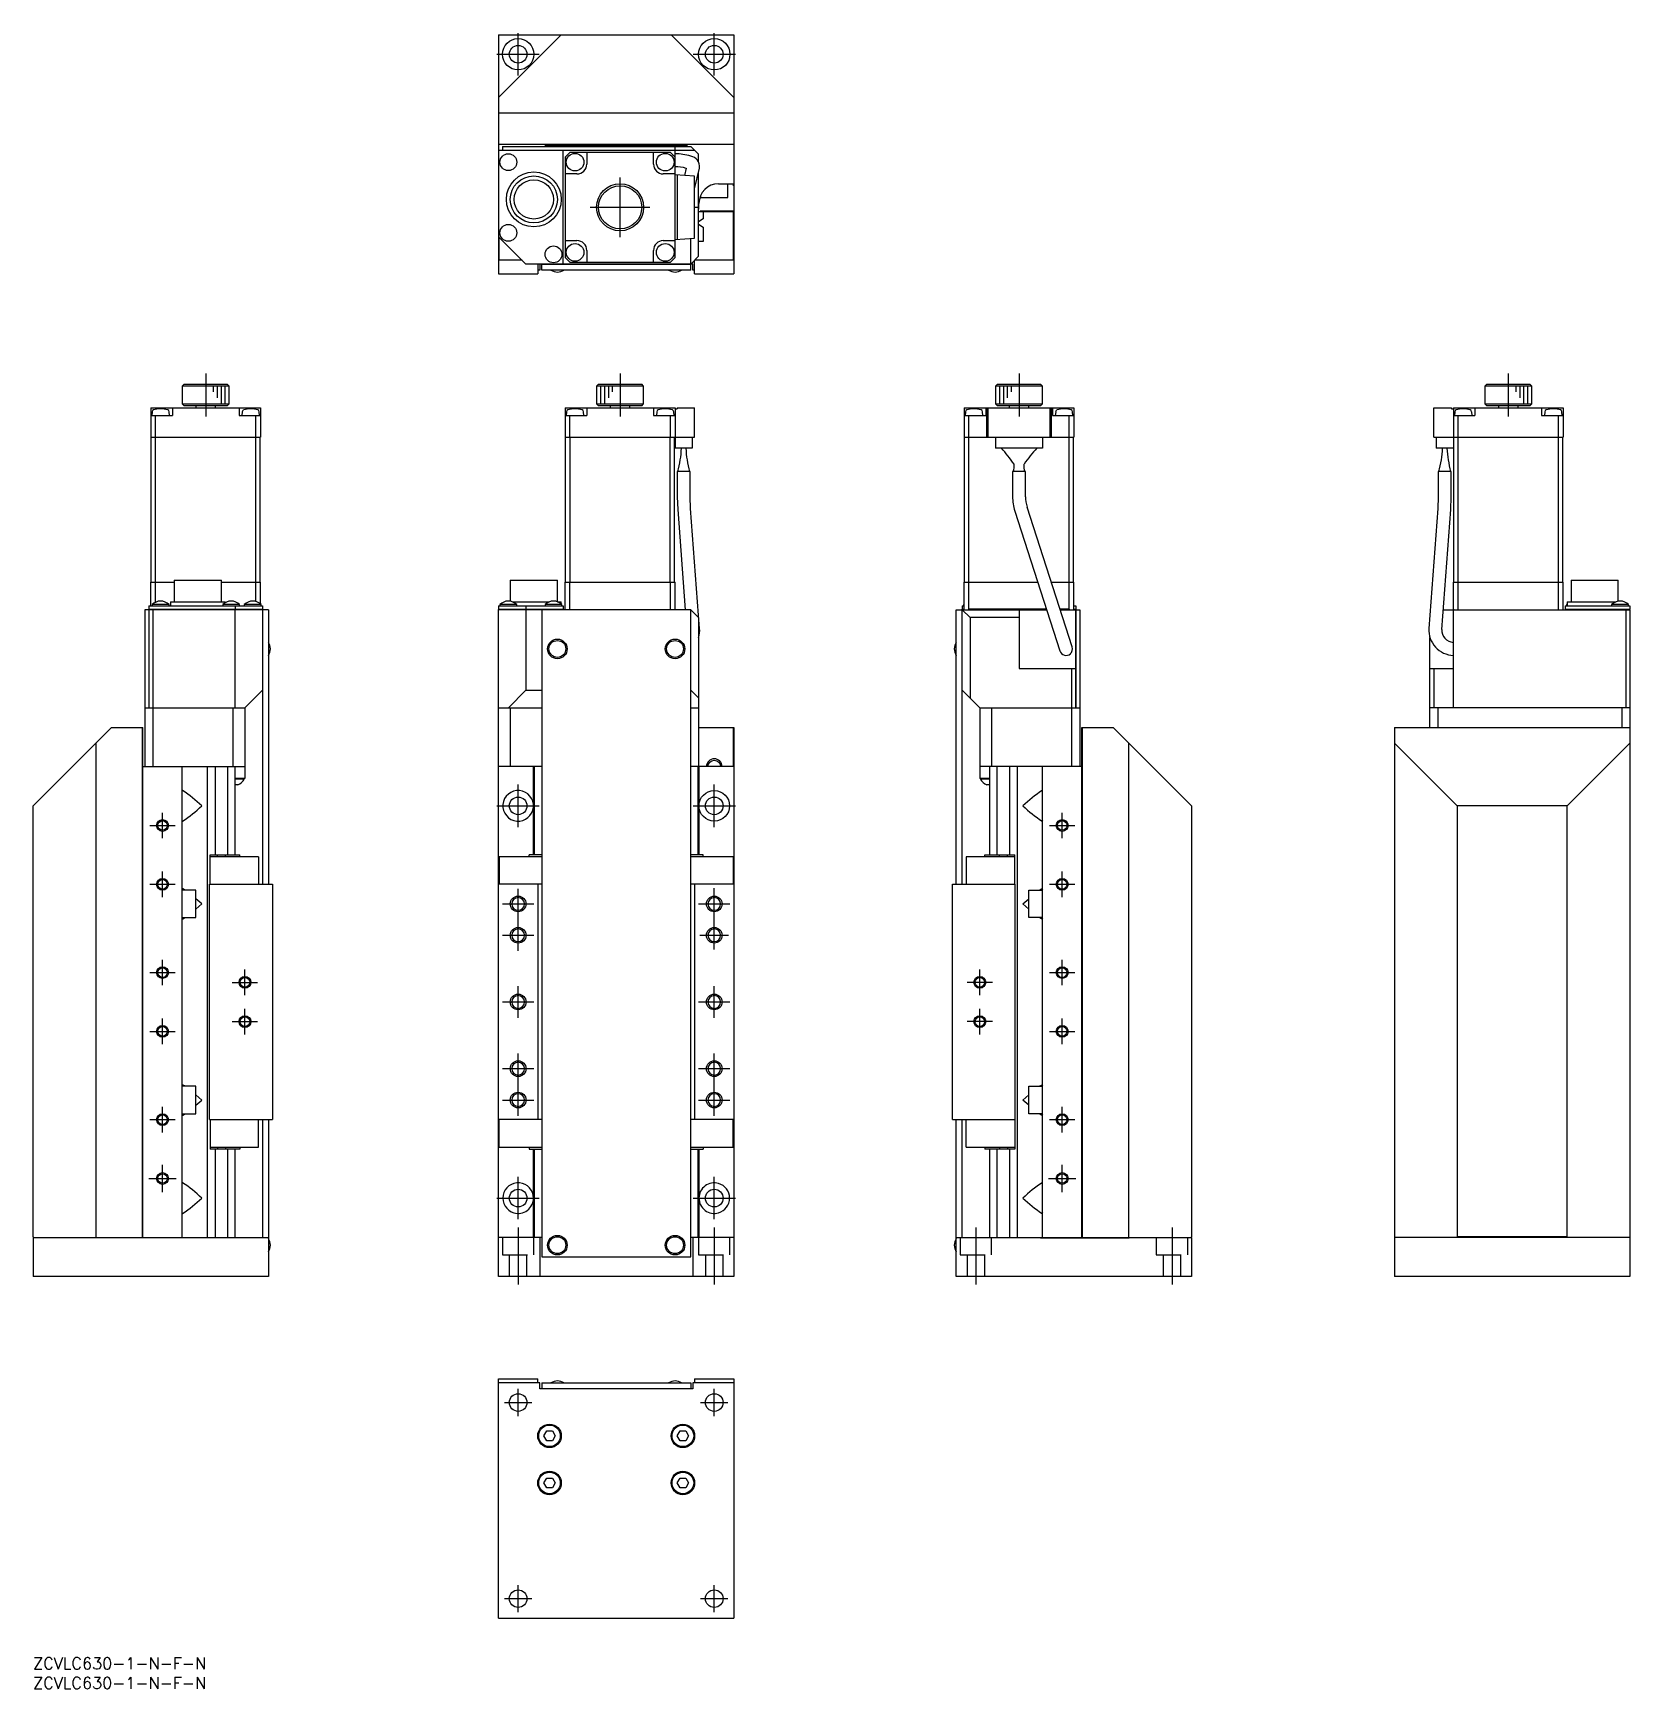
# Model space of a CAD drawing. Extents: x 0 to 407, y -8 to 414.
import ezdxf

# ---------------------------------------------------------------- set-up
doc = ezdxf.new("R2010")
doc.units = 0
doc.header["$LTSCALE"] = 0.5
doc.linetypes.add('CENTER', pattern=[50.8, 31.75, -6.35, 6.35, -6.35])
doc.linetypes.add('DASHED', pattern=[19.05, 12.7, -6.35])
for name, color, linetype in [('MSM_CENTER', 1, 'CENTER'), ('MSM_CONTINUOUS', 7, 'CONTINUOUS'), ('MSM_DASHED', 4, 'DASHED'), ('MSM_NARROW', 5, 'CONTINUOUS'), ('MSM_PART_NUMBER', 7, 'CONTINUOUS')]:
    doc.layers.add(name, color=color, linetype=linetype)
doc.styles.get("Standard").update_dxf_attribs({"font": 'txt.shx', "height": 3, "bigfont": 'bigfont.shx'})

# ---------------------------------------------------------------- blocks, each defined once
blk = doc.blocks.new('*U2')
at = {"layer": 'MSM_PART_NUMBER'}
blk.add_text('ZCVLC630-1-N-F-N', height=3, dxfattribs=at).set_placement((0, -3))
blk = doc.blocks.new('*U3')
at = {"layer": 'MSM_PART_NUMBER'}
blk.add_text('ZCVLC630-1-N-F-N', height=3, dxfattribs=at).set_placement((0, -8))

msp = doc.modelspace()

# ---------------------------------------------------------------- linework, layer by layer
at = {"layer": 'MSM_CENTER'}
for p, q in [((123.66, 403.3), (123.66, 414.1)), ((173.66, 403.3), (173.66, 414.1)), ((118.26, 408.7), (129.06, 408.7)), ((168.26, 408.7), (179.06, 408.7)), ((149.66, 362.1), (149.66, 377.3)), ((142.06, 369.7), (157.26, 369.7)), ((44, 327.33), (44, 316.38)), ((149.66, 327.33), (149.66, 316.38)), ((251.36, 327.33), (251.36, 316.38)), ((376.1, 327.33), (376.1, 316.38)), ((123.66, 211.71), (123.66, 222.51)), ((173.66, 211.71), (173.66, 222.51)), ((33, 208.86), (33, 215.36)), ((118.26, 217.11), (129.06, 217.11)), ((168.26, 217.11), (179.06, 217.11)), ((262.36, 208.86), (262.36, 215.36)), ((29.75, 212.11), (36.25, 212.11)), ((259.11, 212.11), (265.61, 212.11)), ((33, 193.86), (33, 200.36)), ((262.36, 193.86), (262.36, 200.36)), ((29.75, 197.11), (36.25, 197.11)), ((123.66, 180.11), (123.66, 196.11)), ((173.66, 180.46), (173.66, 196.11)), ((259.11, 197.11), (265.61, 197.11)), ((119.66, 192.11), (127.66, 192.11)), ((169.66, 192.11), (177.66, 192.11)), ((119.66, 184.11), (127.66, 184.11)), ((170.01, 184.11), (177.31, 184.11)), ((33, 171.36), (33, 177.86)), ((262.36, 171.36), (262.36, 177.86)), ((29.75, 174.61), (36.25, 174.61)), ((54, 168.86), (54, 175.36)), ((241.36, 168.86), (241.36, 175.36)), ((259.11, 174.61), (265.61, 174.61)), ((50.75, 172.11), (57.25, 172.11)), ((123.66, 163.11), (123.66, 171.11)), ((173.66, 163.11), (173.66, 171.11)), ((244.61, 172.11), (238.11, 172.11)), ((54, 158.86), (54, 165.36)), ((119.66, 167.11), (127.66, 167.11)), ((169.66, 167.11), (177.66, 167.11)), ((241.36, 158.86), (241.36, 165.36)), ((33, 156.36), (33, 162.86)), ((50.75, 162.11), (57.25, 162.11)), ((244.61, 162.11), (238.11, 162.11)), ((262.36, 156.36), (262.36, 162.86)), ((29.75, 159.61), (36.25, 159.61)), ((259.11, 159.61), (265.61, 159.61)), ((123.66, 138.11), (123.66, 154.11)), ((173.66, 138.11), (173.66, 154.11)), ((119.66, 150.11), (127.66, 150.11)), ((169.66, 150.11), (177.66, 150.11)), ((33, 133.86), (33, 140.36)), ((119.66, 142.11), (127.66, 142.11)), ((169.66, 142.11), (177.66, 142.11)), ((262.36, 133.86), (262.36, 140.36)), ((29.75, 137.11), (36.25, 137.11)), ((259.11, 137.11), (265.61, 137.11)), ((33, 118.61), (33, 125.61)), ((123.66, 111.71), (123.66, 122.51)), ((173.66, 111.71), (173.66, 122.51)), ((262.36, 118.61), (262.36, 125.61)), ((29.5, 122.11), (36.5, 122.11)), ((258.86, 122.11), (265.86, 122.11)), ((118.26, 117.11), (129.06, 117.11)), ((168.26, 117.11), (179.06, 117.11)), ((123.66, 109.61), (123.66, 95.11)), ((173.66, 109.61), (173.66, 95.11)), ((240.36, 109.61), (240.36, 95.11)), ((290.36, 109.61), (290.36, 95.11)), ((123.66, 61.53), (123.66, 68.47)), ((173.66, 61.53), (173.66, 68.47)), ((120.18, 65), (127.13, 65)), ((170.18, 65), (177.13, 65)), ((123.66, 11.53), (123.66, 18.47)), ((173.66, 11.53), (173.66, 18.47)), ((120.18, 15), (127.13, 15)), ((170.18, 15), (177.13, 15))]:
    msp.add_line(p, q, dxfattribs=at)
at = {"layer": 'MSM_CONTINUOUS'}
for p, q in [((118.66, 397.7), (134.66, 413.7)), ((118.66, 413.7), (118.66, 352.7)), ((118.66, 413.7), (178.66, 413.7)), ((162.66, 413.7), (178.66, 397.7)), ((178.66, 413.7), (178.66, 352.7)), ((118.66, 397.9), (118.76, 397.9)), ((118.76, 397.9), (118.76, 397.8)), ((178.66, 397.8), (178.56, 397.8)), ((178.66, 393.7), (118.66, 393.7)), ((118.66, 385.8), (118.76, 385.7)), ((178.66, 385.7), (118.66, 385.7)), ((168.66, 384.2), (118.66, 384.2)), ((119.66, 385.2), (167.66, 385.2)), ((119.66, 385.2), (119.66, 384.2)), ((119.66, 384.3), (163.66, 384.3)), ((130.66, 385.4), (130.66, 385.7)), ((166.66, 385.4), (130.66, 385.4)), ((135.16, 355.2), (135.16, 384.2)), ((163.66, 384.3), (163.56, 384.2)), ((163.66, 384.3), (163.66, 385.2)), ((163.66, 356.9), (163.66, 384.2)), ((166.66, 385.7), (166.66, 385.4)), ((169.66, 383.2), (167.66, 385.2)), ((178.56, 385.7), (178.66, 385.8)), ((136.86, 383.7), (135.66, 382.5)), ((135.66, 382.5), (135.66, 356.9)), ((162.46, 383.7), (136.86, 383.7)), ((141.16, 383.7), (141.16, 380.7)), ((158.16, 380.7), (158.16, 383.7)), ((163.66, 382.5), (162.46, 383.7)), ((169.66, 381.22), (169.66, 383.2)), ((138.66, 378.2), (135.66, 378.2)), ((163.66, 378.2), (160.66, 378.2)), ((168.66, 377.6), (163.66, 377.95)), ((164.16, 377.91), (164.16, 361.48)), ((166.48, 379.63), (166.05, 377.78)), ((168.66, 374.44), (169.88, 379.68)), ((168.66, 361.8), (168.66, 377.6)), ((169.66, 357.2), (169.66, 378.72)), ((174.76, 375.7), (178.66, 375.7)), ((177.16, 372.2), (177.16, 375.7)), ((178.56, 375.2), (178.56, 375.7)), ((170.16, 372.66), (170.16, 372.2)), ((170.16, 372.2), (177.16, 372.2)), ((178.66, 375.2), (178.56, 375.2)), ((168.66, 369.7), (169.66, 369.7)), ((169.76, 369.2), (169.66, 369.2)), ((169.66, 368.6), (178.46, 368.6)), ((169.76, 369.2), (169.76, 370.7)), ((178.66, 368.7), (170.06, 368.7)), ((170.06, 368.7), (170.06, 368.6)), ((170.86, 368.6), (170.86, 366.72)), ((178.46, 368.6), (178.46, 356.2)), ((170.86, 366.72), (169.66, 366.03)), ((169.66, 365.36), (170.86, 364.67)), ((170.86, 364.67), (170.86, 361)), ((118.66, 362.2), (125.66, 355.2)), ((118.86, 356.2), (118.86, 362)), ((135.66, 361.2), (138.66, 361.2)), ((160.66, 361.2), (163.66, 361.2)), ((163.66, 361.45), (168.66, 361.8)), ((167.66, 353.7), (167.66, 361.73)), ((170.86, 361), (169.66, 361)), ((124.66, 356.2), (118.86, 356.2)), ((168.16, 355.2), (125.66, 355.2)), ((128.66, 355.2), (128.66, 352.7)), ((129.16, 355.2), (129.16, 353.7)), ((129.66, 353.7), (129.66, 355.2)), ((167.66, 355.1), (129.66, 355.1)), ((135.66, 356.9), (136.86, 355.7)), ((136.86, 355.7), (162.46, 355.7)), ((141.16, 358.7), (141.16, 355.7)), ((158.16, 355.7), (158.16, 358.7)), ((162.46, 355.7), (163.66, 356.9)), ((169.66, 357.2), (167.66, 355.2)), ((168.16, 353.7), (168.16, 355.2)), ((168.66, 356), (168.46, 356)), ((178.46, 356.2), (168.66, 356.2)), ((168.66, 352.7), (168.66, 356)), ((118.66, 352.7), (128.66, 352.7)), ((129.16, 353.7), (128.66, 353.7)), ((167.66, 353.7), (129.66, 353.7)), ((168.66, 353.7), (168.16, 353.7)), ((168.66, 352.7), (178.66, 352.7)), ((38.5, 324.61), (38, 324.11)), ((38, 324.11), (38, 319.61)), ((50, 324.11), (38, 324.11)), ((38.5, 324.61), (49.5, 324.61)), ((50, 324.11), (49.5, 324.61)), ((50, 319.61), (50, 324.11)), ((144.16, 324.61), (143.66, 324.11)), ((155.66, 324.11), (143.66, 324.11)), ((143.66, 324.11), (143.66, 319.61)), ((144.16, 324.61), (155.16, 324.61)), ((155.66, 324.11), (155.16, 324.61)), ((155.66, 319.61), (155.66, 324.11)), ((245.86, 324.61), (245.36, 324.11)), ((257.36, 324.11), (245.36, 324.11)), ((245.36, 324.11), (245.36, 319.61)), ((245.86, 324.61), (256.86, 324.61)), ((257.36, 324.11), (256.86, 324.61)), ((257.36, 319.61), (257.36, 324.11)), ((370.6, 324.61), (370.1, 324.11)), ((382.1, 324.11), (370.1, 324.11)), ((370.1, 324.11), (370.1, 319.61)), ((370.6, 324.61), (381.6, 324.61)), ((382.1, 324.11), (381.6, 324.61)), ((382.1, 319.61), (382.1, 324.11)), ((30, 318.61), (58, 318.61)), ((30, 318.61), (30, 311.11)), ((30, 316.61), (35.5, 316.61)), ((30.34, 317.59), (30.25, 316.61)), ((31.2, 311.11), (31.2, 316.61)), ((34.75, 316.61), (34.66, 317.59)), ((35.5, 318.61), (35.5, 316.61)), ((38, 319.61), (38.5, 319.11)), ((38, 319.61), (50, 319.61)), ((49.5, 319.11), (38.5, 319.11)), ((41.5, 319.11), (41.5, 318.61)), ((46.5, 318.61), (46.5, 319.11)), ((49.5, 319.11), (50, 319.61)), ((52.5, 318.61), (52.5, 316.61)), ((52.5, 316.61), (58, 316.61)), ((53.34, 317.59), (53.25, 316.61)), ((56.8, 311.11), (56.8, 316.61)), ((57.75, 316.61), (57.66, 317.59)), ((58, 318.61), (58, 311.11)), ((135.66, 318.61), (135.66, 311.11)), ((135.66, 318.61), (163.66, 318.61)), ((135.66, 316.61), (141.16, 316.61)), ((135.99, 317.59), (135.91, 316.61)), ((136.86, 311.11), (136.86, 316.61)), ((140.41, 316.61), (140.32, 317.59)), ((141.16, 318.61), (141.16, 316.61)), ((143.66, 319.61), (155.66, 319.61)), ((143.66, 319.61), (144.16, 319.11)), ((155.16, 319.11), (144.16, 319.11)), ((147.16, 319.11), (147.16, 318.61)), ((152.16, 318.61), (152.16, 319.11)), ((155.16, 319.11), (155.66, 319.61)), ((158.16, 318.61), (158.16, 316.61)), ((158.16, 316.61), (163.66, 316.61)), ((158.99, 317.59), (158.91, 316.61)), ((162.46, 311.11), (162.46, 316.61)), ((163.41, 316.61), (163.32, 317.59)), ((163.66, 318.61), (163.66, 308.31)), ((163.66, 318.31), (164.16, 318.31)), ((164.16, 318.61), (168.66, 318.61)), ((164.16, 318.61), (164.16, 318.31)), ((168.66, 311.11), (168.66, 318.61)), ((237.36, 318.61), (265.36, 318.61)), ((237.36, 318.61), (237.36, 311.11)), ((237.36, 316.61), (242.86, 316.61)), ((237.7, 317.59), (237.61, 316.61)), ((238.56, 311.11), (238.56, 316.61)), ((242.11, 316.61), (242.02, 317.59)), ((242.86, 318.61), (242.86, 316.61)), ((243.11, 311.11), (243.11, 318.31)), ((243.11, 318.31), (243.15, 318.31)), ((243.15, 318.61), (243.15, 318.31)), ((243.46, 311.11), (243.46, 318.61)), ((245.36, 319.61), (245.86, 319.11)), ((245.36, 319.61), (257.36, 319.61)), ((256.86, 319.11), (245.86, 319.11)), ((248.86, 319.11), (248.86, 318.61)), ((253.86, 318.61), (253.86, 319.11)), ((256.86, 319.11), (257.36, 319.61)), ((259.26, 311.11), (259.26, 318.61)), ((259.58, 318.61), (259.58, 318.31)), ((259.58, 318.31), (259.61, 318.31)), ((259.61, 311.11), (259.61, 318.31)), ((259.86, 318.61), (259.86, 316.61)), ((259.86, 316.61), (265.36, 316.61)), ((260.7, 317.59), (260.61, 316.61)), ((264.16, 311.11), (264.16, 316.61)), ((265.11, 316.61), (265.02, 317.59)), ((265.36, 318.61), (265.36, 311.11)), ((357.1, 311.11), (357.1, 318.61)), ((357.1, 318.61), (361.6, 318.61)), ((361.6, 318.61), (361.6, 318.31)), ((361.6, 318.31), (362.1, 318.31)), ((362.1, 318.61), (362.1, 308.31)), ((362.1, 318.61), (390.1, 318.61)), ((362.1, 316.61), (367.6, 316.61)), ((362.43, 317.59), (362.35, 316.61)), ((363.3, 311.11), (363.3, 316.61)), ((366.85, 316.61), (366.76, 317.59)), ((367.6, 318.61), (367.6, 316.61)), ((370.1, 319.61), (382.1, 319.61)), ((370.1, 319.61), (370.6, 319.11)), ((381.6, 319.11), (370.6, 319.11)), ((373.6, 319.11), (373.6, 318.61)), ((378.6, 318.61), (378.6, 319.11)), ((381.6, 319.11), (382.1, 319.61)), ((384.6, 318.61), (384.6, 316.61)), ((384.6, 316.61), (390.1, 316.61)), ((385.43, 317.59), (385.35, 316.61)), ((388.9, 311.11), (388.9, 316.61)), ((389.85, 316.61), (389.76, 317.59)), ((390.1, 318.61), (390.1, 311.11)), ((30, 311.11), (58, 311.11)), ((30.1, 274.11), (30.1, 311.11)), ((31.24, 274.11), (31.24, 311.11)), ((56.76, 274.11), (56.76, 311.11)), ((57.9, 274.11), (57.9, 311.11)), ((135.66, 311.11), (168.66, 311.11)), ((135.76, 274.11), (135.76, 311.11)), ((136.9, 274.11), (136.9, 311.11)), ((162.42, 274.11), (162.42, 311.11)), ((163.56, 274.11), (163.56, 311.11)), ((168.06, 308.31), (163.66, 308.31)), ((168.06, 311.11), (168.06, 308.31)), ((237.36, 311.11), (265.36, 311.11)), ((237.46, 274.11), (237.46, 311.11)), ((238.6, 274.11), (238.6, 311.11)), ((245.36, 311.11), (245.36, 308.31)), ((257.36, 308.31), (245.36, 308.31)), ((257.36, 311.11), (257.36, 308.31)), ((264.12, 274.11), (264.12, 311.11)), ((265.26, 274.11), (265.26, 311.11)), ((357.1, 311.11), (390.1, 311.11)), ((357.7, 311.11), (357.7, 308.31)), ((362.1, 308.31), (357.7, 308.31)), ((362.2, 274.11), (362.2, 311.11)), ((363.34, 274.11), (363.34, 311.11)), ((388.86, 274.11), (388.86, 311.11)), ((390, 274.11), (390, 311.11)), ((252.62, 304.16), (252.66, 304.25)), ((167.51, 302.31), (164.21, 302.31)), ((164.21, 302.31), (164.21, 295.92)), ((167.51, 295.92), (167.51, 302.31)), ((249.71, 302.31), (249.71, 295.92)), ((253.01, 302.31), (249.71, 302.31)), ((253.01, 295.92), (253.01, 302.31)), ((361.55, 302.31), (358.25, 302.31)), ((358.25, 302.31), (358.25, 295.92)), ((361.55, 295.92), (361.55, 302.31)), ((164.21, 295.92), (164.33, 292.65)), ((167.62, 292.9), (167.51, 295.92)), ((358.25, 295.92), (358.14, 292.9)), ((361.43, 292.65), (361.55, 295.92)), ((164.33, 292.65), (166.25, 267.11)), ((169.92, 262.33), (167.62, 292.9)), ((250.28, 292.27), (261.79, 256.61)), ((264.93, 257.63), (253.42, 293.28)), ((358.14, 292.9), (355.84, 262.33)), ((359.13, 262.08), (361.43, 292.65)), ((36, 274.61), (36, 269.11)), ((36, 274.61), (48, 274.61)), ((48, 269.11), (48, 274.61)), ((121.66, 274.61), (133.66, 274.61)), ((121.66, 274.61), (121.66, 269.27)), ((133.66, 269.14), (133.66, 274.61)), ((392.1, 274.61), (404.1, 274.61)), ((392.1, 274.61), (392.1, 269.11)), ((404.1, 269.27), (404.1, 274.61)), ((30, 268.11), (30, 274.11)), ((30, 274.11), (36, 274.11)), ((31.2, 269.01), (31.2, 274.11)), ((48, 274.11), (58, 274.11)), ((56.8, 269.2), (56.8, 274.11)), ((58, 268.54), (58, 274.11)), ((135.66, 267.11), (135.66, 274.11)), ((135.66, 274.11), (163.66, 274.11)), ((136.86, 267.11), (136.86, 274.11)), ((162.46, 267.11), (162.46, 274.11)), ((163.66, 267.21), (163.66, 274.11)), ((237.36, 267.11), (237.36, 274.11)), ((237.36, 274.11), (256.14, 274.11)), ((238.56, 267.21), (238.56, 274.11)), ((259.61, 274.11), (265.36, 274.11)), ((264.16, 267.21), (264.16, 274.11)), ((265.36, 267.11), (265.36, 274.11)), ((362.1, 267.21), (362.1, 274.11)), ((362.1, 274.11), (390.1, 274.11)), ((363.3, 267.11), (363.3, 274.11)), ((388.9, 267.11), (388.9, 274.11)), ((390.1, 267.11), (390.1, 274.11)), ((29.4, 267.11), (28.5, 267.11)), ((28.5, 267.11), (28.5, 227.11)), ((29.4, 267.11), (29.5, 267.01)), ((29.5, 268.11), (29.5, 267.21)), ((29.5, 268.11), (58.5, 268.11)), ((29.5, 267.21), (29.6, 267.11)), ((29.5, 267.21), (58.5, 267.21)), ((58.5, 267.11), (29.5, 267.11)), ((29.5, 267.11), (29.5, 242.11)), ((34.65, 268.4), (30.35, 268.4)), ((30.35, 268.4), (30.35, 268.11)), ((30.5, 267.11), (30.5, 227.11)), ((34.65, 268.11), (34.65, 268.4)), ((35, 269.11), (35, 268.11)), ((35, 269.11), (49, 269.11)), ((52.65, 268.4), (48.35, 268.4)), ((48.35, 268.4), (48.35, 268.11)), ((49, 268.91), (49, 269.11)), ((51.46, 267.11), (51.5, 267.21)), ((51.5, 268.11), (51.5, 267.21)), ((51.5, 242.11), (51.5, 267.11)), ((52.65, 268.11), (52.65, 268.4)), ((58.15, 268.4), (53.85, 268.4)), ((53.85, 268.4), (53.85, 268.11)), ((58.15, 268.11), (58.15, 268.4)), ((58.4, 267.11), (58.5, 267.21)), ((58.5, 268.11), (58.5, 267.21)), ((58.6, 267.11), (58.5, 267.01)), ((58.5, 267.11), (58.5, 197.11)), ((60, 267.11), (58.6, 267.11)), ((60, 267.11), (60, 197.11)), ((118.66, 268.11), (118.66, 267.21)), ((118.66, 268.11), (135.16, 268.11)), ((118.76, 267.11), (118.66, 267.21)), ((118.66, 267.21), (135.16, 267.21)), ((118.66, 97.11), (118.66, 267.11)), ((167.66, 267.11), (118.66, 267.11)), ((119.01, 268.4), (119.01, 268.11)), ((123.31, 268.4), (119.01, 268.4)), ((122.23, 269.11), (131.58, 269.11)), ((123.31, 268.11), (123.31, 268.4)), ((125.66, 268.11), (125.66, 267.21)), ((125.7, 267.11), (125.66, 267.21)), ((125.66, 267.11), (125.66, 246.61)), ((129.66, 267.11), (129.66, 102.11)), ((130.51, 268.4), (130.51, 268.11)), ((134.81, 268.4), (130.51, 268.4)), ((133.73, 269.11), (134.66, 269.11)), ((134.66, 268.54), (134.66, 269.11)), ((134.81, 268.11), (134.81, 268.4)), ((135.06, 267.11), (135.16, 267.21)), ((135.16, 268.11), (135.16, 267.21)), ((163.56, 267.11), (163.66, 267.21)), ((169.66, 265.11), (167.66, 267.11)), ((167.66, 102.11), (167.66, 267.11)), ((235.36, 197.11), (235.36, 267.11)), ((235.36, 267.11), (236.76, 267.11)), ((236.86, 267.01), (236.76, 267.11)), ((236.86, 268.11), (236.86, 267.21)), ((236.86, 268.11), (237.36, 268.11)), ((236.86, 267.21), (237.36, 267.21)), ((236.96, 267.11), (236.86, 267.21)), ((238.86, 265.11), (236.86, 267.11)), ((236.86, 197.11), (236.86, 267.11)), ((236.86, 267.11), (258.4, 267.11)), ((237.36, 268.4), (237.21, 268.4)), ((237.21, 268.4), (237.21, 268.11)), ((238.46, 267.11), (238.56, 267.21)), ((258.37, 267.21), (238.56, 267.21)), ((251.36, 267.11), (251.36, 252.11)), ((264.16, 267.21), (261.84, 267.21)), ((261.87, 267.11), (265.86, 267.11)), ((264.16, 267.21), (264.26, 267.11)), ((265.36, 268.11), (265.86, 268.11)), ((265.36, 267.21), (265.86, 267.21)), ((265.86, 267.21), (265.76, 267.11)), ((265.86, 268.11), (265.86, 267.21)), ((265.96, 267.11), (265.86, 267.01)), ((265.86, 242.11), (265.86, 267.11)), ((265.96, 242.11), (265.96, 267.11)), ((265.96, 267.11), (266.86, 267.11)), ((266.86, 267.11), (266.86, 227.11)), ((359.5, 267.11), (407.1, 267.11)), ((362.1, 267.21), (362.2, 267.11)), ((362.1, 242.11), (362.1, 267.11)), ((390.6, 268.11), (407.1, 268.11)), ((390.6, 268.11), (390.6, 267.21)), ((390.6, 267.21), (407.1, 267.21)), ((390.6, 267.21), (390.7, 267.11)), ((391.1, 268.4), (390.95, 268.4)), ((390.95, 268.4), (390.95, 268.11)), ((391.1, 269.11), (403.52, 269.11)), ((391.1, 269.11), (391.1, 268.11)), ((406.75, 268.4), (402.45, 268.4)), ((402.45, 268.4), (402.45, 268.11)), ((406.1, 267.11), (406.1, 242.11)), ((406.75, 268.11), (406.75, 268.4)), ((407.1, 267.21), (407, 267.11)), ((407.1, 268.11), (407.1, 267.21)), ((407.1, 267.11), (407.1, 97.11)), ((169.66, 265.11), (169.66, 227.11)), ((251.36, 265.11), (238.86, 265.11)), ((238.86, 265.11), (238.86, 244.61)), ((356.1, 237.11), (356.1, 260.04)), ((251.36, 252.11), (265.86, 252.11)), ((264.86, 227.11), (264.86, 252.11)), ((356.1, 252.11), (362.1, 252.11)), ((357.1, 252.11), (357.1, 242.11)), ((54, 242.11), (58.5, 246.61)), ((121.16, 242.11), (125.66, 246.61)), ((125.66, 246.61), (129.66, 246.61)), ((167.66, 246.61), (169.66, 244.61)), ((241.36, 242.11), (236.86, 246.61)), ((28.5, 242.11), (54, 242.11)), ((51, 227.11), (51, 242.11)), ((54, 242.11), (54, 224.11)), ((118.66, 242.11), (129.66, 242.11)), ((121.66, 242.11), (121.66, 227.11)), ((167.66, 242.11), (169.66, 242.11)), ((241.36, 242.11), (241.36, 224.11)), ((241.36, 242.11), (266.86, 242.11)), ((244.36, 242.11), (244.36, 227.11)), ((407.1, 242.11), (356.1, 242.11)), ((358.1, 242.11), (358.1, 237.11)), ((405.1, 237.11), (405.1, 242.11)), ((20, 237.11), (0, 217.11)), ((20, 237.11), (28, 237.11)), ((27.9, 107.11), (27.9, 237.11)), ((28, 107.11), (28, 237.11)), ((169.66, 237.11), (178.66, 237.11)), ((178.56, 227.11), (178.56, 237.11)), ((178.66, 237.11), (178.66, 97.11)), ((267.36, 237.11), (275.36, 237.11)), ((267.36, 107.11), (267.36, 237.11)), ((267.46, 237.11), (267.46, 107.11)), ((295.36, 217.11), (275.36, 237.11)), ((347.1, 237.11), (407.1, 237.11)), ((347.1, 237.11), (347.1, 97.11)), ((16, 233.11), (16, 107.11)), ((279.36, 107.11), (279.36, 233.11)), ((363.1, 217.11), (347.1, 233.11)), ((407.1, 233.11), (391.1, 217.11)), ((28, 227.11), (54, 227.11)), ((38, 107.11), (38, 227.11)), ((44.5, 107.11), (44.5, 227.11)), ((46.46, 204.61), (46.46, 227.11)), ((49.54, 227.11), (49.54, 204.61)), ((51.5, 204.61), (51.5, 227.11)), ((54, 224.11), (51.5, 224.11)), ((53.85, 223.91), (51.5, 223.91)), ((53.85, 223.91), (53.85, 224.11)), ((129.66, 227.11), (118.66, 227.11)), ((127.56, 204.61), (127.56, 227.11)), ((127.86, 204.61), (127.86, 227.11)), ((178.66, 227.11), (167.66, 227.11)), ((169.46, 227.11), (169.46, 204.61)), ((169.76, 227.11), (169.76, 204.61)), ((267.36, 227.11), (241.36, 227.11)), ((243.86, 224.11), (241.36, 224.11)), ((241.51, 224.11), (241.51, 223.91)), ((243.86, 223.91), (241.51, 223.91)), ((243.86, 227.11), (243.86, 204.61)), ((245.82, 204.61), (245.82, 227.11)), ((248.9, 227.11), (248.9, 204.61)), ((250.86, 227.11), (250.86, 107.11)), ((257.36, 107.11), (257.36, 227.11)), ((38, 220.85), (38.12, 221.01)), ((52.22, 222.46), (51.5, 222.46)), ((243.86, 222.46), (243.14, 222.46)), ((257.36, 220.85), (257.24, 221.01)), ((0, 107.21), (0, 217.11)), ((295.36, 217.11), (295.36, 107.21)), ((391.1, 217.11), (363.1, 217.11)), ((363.1, 217.11), (363.1, 107.21)), ((391.1, 107.21), (391.1, 217.11)), ((38, 213.37), (38.12, 213.21)), ((257.36, 213.37), (257.24, 213.21)), ((45.1, 204.61), (52.7, 204.61)), ((45.1, 197.11), (45.1, 204.61)), ((57.5, 204.11), (45.1, 204.11)), ((46.98, 204.11), (46.98, 204.61)), ((49.02, 204.11), (49.02, 204.61)), ((52.7, 204.11), (52.7, 204.61)), ((57.5, 204.11), (57.5, 197.11)), ((118.86, 204.11), (118.86, 197.11)), ((129.66, 204.11), (118.86, 204.11)), ((126.46, 204.11), (126.46, 204.61)), ((129.66, 204.61), (126.46, 204.61)), ((170.86, 204.61), (167.66, 204.61)), ((178.46, 204.11), (167.66, 204.11)), ((170.86, 204.11), (170.86, 204.61)), ((178.46, 204.11), (178.46, 197.11)), ((237.86, 204.11), (237.86, 197.11)), ((250.26, 204.11), (237.86, 204.11)), ((242.66, 204.11), (242.66, 204.61)), ((242.66, 204.61), (250.26, 204.61)), ((246.34, 204.11), (246.34, 204.61)), ((248.38, 204.11), (248.38, 204.61)), ((250.26, 197.11), (250.26, 204.61)), ((38.12, 196.01), (38, 195.85)), ((41.5, 195.61), (38, 195.61)), ((38.87, 195.61), (38.12, 196.01)), ((41.5, 188.61), (41.5, 195.61)), ((45, 137.11), (45, 197.11)), ((45, 197.11), (61, 197.11)), ((61, 197.11), (61, 137.11)), ((129.66, 197.11), (118.66, 197.11)), ((128.66, 197.11), (128.66, 137.11)), ((178.66, 197.11), (167.66, 197.11)), ((168.66, 197.11), (168.66, 137.11)), ((234.36, 137.11), (234.36, 197.11)), ((234.36, 197.11), (250.36, 197.11)), ((250.36, 137.11), (250.36, 197.11)), ((253.86, 188.61), (253.86, 195.61)), ((253.86, 195.61), (257.36, 195.61)), ((256.49, 195.61), (257.24, 196.01)), ((257.24, 196.01), (257.36, 195.85)), ((43, 192.11), (41.5, 193.43)), ((41.5, 190.79), (43, 192.11)), ((252.36, 192.11), (253.86, 193.43)), ((253.86, 190.79), (252.36, 192.11)), ((38, 188.61), (41.5, 188.61)), ((38, 188.37), (38.12, 188.21)), ((38.12, 188.21), (38.87, 188.61)), ((257.36, 188.61), (253.86, 188.61)), ((257.24, 188.21), (256.49, 188.61)), ((257.36, 188.37), (257.24, 188.21)), ((38.12, 146.01), (38, 145.85)), ((41.5, 145.61), (38, 145.61)), ((38.87, 145.61), (38.12, 146.01)), ((41.5, 138.61), (41.5, 145.61)), ((253.86, 138.61), (253.86, 145.61)), ((253.86, 145.61), (257.36, 145.61)), ((256.49, 145.61), (257.24, 146.01)), ((257.24, 146.01), (257.36, 145.85)), ((43, 142.11), (41.5, 143.43)), ((41.5, 140.79), (43, 142.11)), ((252.36, 142.11), (253.86, 143.43)), ((253.86, 140.79), (252.36, 142.11)), ((38, 138.61), (41.5, 138.61)), ((38, 138.37), (38.12, 138.21)), ((38.12, 138.21), (38.87, 138.61)), ((45, 137.11), (61, 137.11)), ((45.1, 137.11), (45.1, 129.61)), ((57.5, 130.11), (57.5, 137.11)), ((58.5, 137.11), (58.5, 107.11)), ((60, 137.11), (60, 97.11)), ((129.66, 137.11), (118.66, 137.11)), ((118.86, 130.11), (118.86, 137.11)), ((178.66, 137.11), (167.66, 137.11)), ((178.46, 130.11), (178.46, 137.11)), ((234.36, 137.11), (250.36, 137.11)), ((235.36, 97.11), (235.36, 137.11)), ((236.86, 107.11), (236.86, 137.11)), ((237.86, 130.11), (237.86, 137.11)), ((250.26, 137.11), (250.26, 129.61)), ((257.36, 138.61), (253.86, 138.61)), ((257.24, 138.21), (256.49, 138.61)), ((257.36, 138.37), (257.24, 138.21)), ((45.1, 130.11), (57.5, 130.11)), ((52.7, 129.61), (45.1, 129.61)), ((46.46, 107.11), (46.46, 129.61)), ((46.98, 130.11), (46.98, 129.61)), ((49.02, 130.11), (49.02, 129.61)), ((49.54, 129.61), (49.54, 107.11)), ((51.5, 107.11), (51.5, 129.61)), ((52.7, 130.11), (52.7, 129.61)), ((118.86, 130.11), (129.66, 130.11)), ((126.46, 130.11), (126.46, 129.61)), ((126.46, 129.61), (129.66, 129.61)), ((127.56, 107.11), (127.56, 129.61)), ((127.86, 107.11), (127.86, 129.61)), ((167.66, 130.11), (178.46, 130.11)), ((167.66, 129.61), (170.86, 129.61)), ((169.46, 129.61), (169.46, 107.11)), ((169.76, 129.61), (169.76, 107.11)), ((170.86, 130.11), (170.86, 129.61)), ((237.86, 130.11), (250.26, 130.11)), ((242.66, 130.11), (242.66, 129.61)), ((250.26, 129.61), (242.66, 129.61)), ((243.86, 129.61), (243.86, 107.11)), ((245.82, 107.11), (245.82, 129.61)), ((246.34, 130.11), (246.34, 129.61)), ((248.38, 130.11), (248.38, 129.61)), ((248.9, 129.61), (248.9, 107.11)), ((38, 120.85), (38.12, 121.01)), ((257.36, 120.85), (257.24, 121.01)), ((38, 113.37), (38.12, 113.21)), ((257.36, 113.37), (257.24, 113.21)), ((0, 107.21), (0.1, 107.11)), ((0, 107.11), (0, 97.11)), ((0, 107.11), (60, 107.11)), ((15.8, 107.01), (15.8, 107.11)), ((38.5, 107.01), (15.8, 107.01)), ((38.5, 107.01), (38.5, 107.11)), ((129.66, 107.11), (118.66, 107.11)), ((129.16, 107.11), (129.16, 97.11)), ((178.66, 107.11), (167.66, 107.11)), ((168.16, 107.11), (168.16, 97.11)), ((235.36, 107.11), (295.36, 107.11)), ((256.86, 107.01), (256.86, 107.11)), ((256.86, 107.01), (279.46, 107.01)), ((279.46, 107.01), (279.46, 107.11)), ((295.26, 107.11), (295.36, 107.21)), ((295.36, 107.11), (295.36, 97.11)), ((407.1, 107.11), (347.1, 107.11)), ((363, 107.11), (363.1, 107.21)), ((391.1, 107.21), (363.1, 107.21)), ((391.1, 107.21), (391.2, 107.11)), ((129.66, 102.11), (167.66, 102.11)), ((60, 97.11), (0, 97.11)), ((178.66, 97.11), (118.66, 97.11)), ((295.36, 97.11), (235.36, 97.11)), ((407.1, 97.11), (347.1, 97.11)), ((118.66, 71), (128.66, 71)), ((118.66, 10), (118.66, 71)), ((129.16, 70), (118.66, 70)), ((128.66, 70), (128.66, 71)), ((129.16, 68.5), (129.16, 70)), ((168.16, 68.5), (129.16, 68.5)), ((129.66, 70), (167.66, 70)), ((129.66, 70), (129.66, 68.5)), ((129.66, 68.6), (167.66, 68.6)), ((167.66, 70), (167.66, 68.5)), ((168.16, 70), (168.16, 68.5)), ((178.66, 70), (168.16, 70)), ((168.66, 71), (178.66, 71)), ((168.66, 71), (168.66, 70)), ((178.66, 71), (178.66, 10)), ((130.21, 56.5), (130.94, 57.75)), ((130.94, 55.25), (130.21, 56.5)), ((130.94, 57.75), (132.38, 57.75)), ((132.38, 55.25), (130.94, 55.25)), ((132.38, 57.75), (133.1, 56.5)), ((133.1, 56.5), (132.38, 55.25)), ((164.21, 56.5), (164.94, 57.75)), ((164.94, 55.25), (164.21, 56.5)), ((164.94, 57.75), (166.38, 57.75)), ((166.38, 55.25), (164.94, 55.25)), ((166.38, 57.75), (167.1, 56.5)), ((167.1, 56.5), (166.38, 55.25)), ((130.21, 44.5), (130.94, 45.75)), ((130.94, 43.25), (130.21, 44.5)), ((130.94, 45.75), (132.38, 45.75)), ((132.38, 43.25), (130.94, 43.25)), ((132.38, 45.75), (133.1, 44.5)), ((133.1, 44.5), (132.38, 43.25)), ((164.21, 44.5), (164.94, 45.75)), ((164.94, 43.25), (164.21, 44.5)), ((164.94, 45.75), (166.38, 45.75)), ((166.38, 43.25), (164.94, 43.25)), ((166.38, 45.75), (167.1, 44.5)), ((167.1, 44.5), (166.38, 43.25)), ((118.66, 10), (178.66, 10))]:
    msp.add_line(p, q, dxfattribs=at)
for centre, radius in [((123.66, 408.7), 4), ((123.66, 408.7), 2.25), ((173.66, 408.7), 4), ((173.66, 408.7), 2.25), ((121.16, 381.2), 2.15), ((138.16, 381.2), 2.25), ((161.16, 381.2), 2.25), ((127.66, 371.7), 7), ((127.66, 371.7), 6), ((127.66, 371.7), 5), ((149.66, 369.7), 6), ((149.66, 369.7), 5.5), ((121.16, 363.2), 2.15), ((132.66, 357.7), 2.15), ((138.16, 358.2), 2.25), ((161.16, 358.2), 2.25), ((133.66, 257.11), 2.5), ((133.66, 257.11), 2.15), ((163.66, 257.11), 2.5), ((163.66, 257.11), 2.15), ((173.66, 217.11), 3.9), ((123.66, 217.11), 2.25), ((173.66, 217.11), 2.25), ((33, 212.11), 1.23), ((262.36, 212.11), 1.23), ((33, 197.11), 1.23), ((262.36, 197.11), 1.23), ((33, 174.61), 1.23), ((54, 172.11), 1.23), ((241.36, 172.11), 1.23), ((262.36, 174.61), 1.23), ((33, 159.61), 1.23), ((54, 162.11), 1.23), ((241.36, 162.11), 1.23), ((262.36, 159.61), 1.23), ((33, 137.11), 1.23), ((262.36, 137.11), 1.23), ((33, 122.11), 1.23), ((262.36, 122.11), 1.23), ((123.66, 117.11), 2.25), ((173.66, 117.11), 2.25), ((133.66, 105.11), 2.5), ((133.66, 105.11), 2.15), ((163.66, 105.11), 2.5), ((163.66, 105.11), 2.15), ((123.66, 65), 2.25), ((173.66, 65), 2.25), ((131.66, 56.5), 3), ((131.66, 56.5), 2.75), ((165.66, 56.5), 3), ((165.66, 56.5), 2.75), ((131.66, 44.5), 3), ((131.66, 44.5), 2.75), ((165.66, 44.5), 3), ((165.66, 44.5), 2.75), ((123.66, 15), 2.25), ((173.66, 15), 2.25)]:
    msp.add_circle(centre, radius, dxfattribs=at)
at = {"layer": 'MSM_CONTINUOUS', "extrusion": (0, 0, -1)}
for centre in [(-123.66, 192.11), (-173.66, 192.11), (-123.66, 184.11), (-173.66, 184.11), (-123.66, 167.11), (-173.66, 167.11), (-123.66, 150.11), (-173.66, 150.11), (-123.66, 142.11), (-173.66, 142.11)]:
    msp.add_circle(centre, 1.62, dxfattribs=at)
at = {"layer": 'MSM_CONTINUOUS'}
for centre, radius, start, end in [((138.66, 380.7), 2.5, 270, 0), ((160.66, 380.7), 2.5, 180, 270), ((163.6, 370.07), 13.28, 72.1748, 89.7441), ((163.63, 370.13), 9.91, 73.2914, 89.8447), ((167.24, 380.07), 2.67, 352.8096, 80.973), ((174.76, 370.7), 5, 90, 180), ((138.66, 358.7), 2.5, 0, 90), ((160.66, 358.7), 2.5, 90, 180), ((133.66, 356.2), 3, 236.4427, 303.5573), ((163.66, 356.2), 3, 236.4427, 303.5573), ((30.83, 317.55), 0.5, 107.6292, 175), ((32.5, 312.31), 6, 72.3708, 107.6292), ((34.17, 317.55), 0.5, 5, 72.3708), ((53.83, 317.55), 0.5, 107.6292, 175), ((55.5, 312.31), 6, 72.3708, 107.6292), ((57.17, 317.55), 0.5, 5, 72.3708), ((136.49, 317.55), 0.5, 107.6292, 175), ((138.16, 312.31), 6, 72.3708, 107.6292), ((139.82, 317.55), 0.5, 5, 72.3708), ((159.49, 317.55), 0.5, 107.6292, 175), ((161.16, 312.31), 6, 72.3708, 107.6292), ((162.82, 317.55), 0.5, 5, 72.3708), ((238.19, 317.55), 0.5, 107.6292, 175), ((239.86, 312.31), 6, 72.3708, 107.6292), ((241.53, 317.55), 0.5, 5, 72.3708), ((261.19, 317.55), 0.5, 107.6292, 175), ((262.86, 312.31), 6, 72.3708, 107.6292), ((264.53, 317.55), 0.5, 5, 72.3708), ((362.93, 317.55), 0.5, 107.6292, 175), ((364.6, 312.31), 6, 72.3708, 107.6292), ((366.26, 317.55), 0.5, 5, 72.3708), ((385.93, 317.55), 0.5, 107.6292, 175), ((387.6, 312.31), 6, 72.3708, 107.6292), ((389.26, 317.55), 0.5, 5, 72.3708), ((138.42, 309.45), 26.91, 344.5954, 357.5566), ((195, 309.72), 28.62, 182.8322, 195.0159), ((210.33, 276.28), 48.58, 35.093, 41.2478), ((301.54, 268.95), 60.29, 139.2516, 144.1616), ((330.76, 309.72), 28.62, 344.9841, 357.1678), ((389.31, 309.76), 28.89, 182.8902, 194.9579), ((247.18, 303.58), 2.97, 334.6953, 12.2257), ((255.78, 303.62), 3.21, 170.2787, 204.1179), ((261.61, 295.92), 11.9, 179.9931, 197.8657), ((261.6, 295.92), 8.59, 179.9886, 197.8626), ((32.5, 266.31), 3, 44.22, 135.78), ((50.5, 266.31), 3, 44.22, 135.78), ((56, 266.31), 3, 44.22, 135.78), ((121.16, 266.31), 3, 44.22, 135.78), ((132.66, 266.31), 3, 44.22, 135.78), ((239.36, 266.31), 3, 131.8103, 135.78), ((393.1, 266.31), 3, 131.8103, 135.78), ((393.1, 266.31), 3, 109.4712, 111.0395), ((404.6, 266.31), 3, 44.22, 135.78), ((163.75, 261.87), 6.19, 342.7799, 4.2978), ((362.32, 261.96), 6.49, 176.7108, 268.0466), ((362.31, 261.96), 3.19, 177.716, 266.1801), ((57.5, 257.11), 3, 326.4427, 33.5573), ((237.86, 257.11), 3, 146.4427, 213.5573), ((263.35, 257.12), 1.65, 310.9879, 17.9756), ((263.36, 257.12), 1.65, 197.7237, 310.9008), ((51, 225.47), 3.25, 292.061, 331.2734), ((244.36, 225.47), 3.25, 208.7266, 247.939), ((21.2, 194.85), 31.15, 45.6019, 57.107), ((123.66, 217.11), 3.9, 253.6173349999984, 253.6172866960455), ((274.16, 194.85), 31.15, 122.893, 134.3981), ((21.2, 239.37), 31.15, 302.893, 314.3981), ((274.16, 239.37), 31.15, 225.6019, 237.107), ((21.2, 94.85), 31.15, 45.6019, 57.107), ((123.66, 117.11), 3.9, 0, 253.6173), ((173.66, 117.11), 3.9, 73.6174, 180), ((173.66, 117.11), 3.9, 286.3827, 73.6173), ((274.16, 94.85), 31.15, 122.893, 134.3981), ((21.2, 139.37), 31.15, 302.893, 314.3981), ((123.66, 117.11), 3.9, 253.6174, 359.9999), ((173.66, 117.11), 3.9, 180, 286.3827), ((274.16, 139.37), 31.15, 225.6019, 237.107), ((57.5, 105.11), 3, 326.4427, 33.5573), ((237.86, 105.11), 3, 146.4427, 213.5573), ((133.66, 67.5), 3, 56.4427, 123.5573), ((163.66, 67.5), 3, 56.4427, 123.5573)]:
    msp.add_arc(centre, radius, start, end, dxfattribs=at)
at = {"layer": 'MSM_CONTINUOUS', "extrusion": (0, 0, -1)}
msp.add_arc((-173.66, 227.11), 1.62, 0, 180, dxfattribs=at)
at = {"layer": 'MSM_DASHED'}
for p, q in [((119.66, 107.11), (119.66, 102.61)), ((127.66, 102.61), (127.66, 107.11)), ((169.66, 107.11), (169.66, 102.61)), ((177.66, 102.61), (177.66, 107.11)), ((236.36, 107.11), (236.36, 102.61)), ((244.36, 102.61), (244.36, 107.11)), ((286.36, 107.11), (286.36, 102.61)), ((294.36, 102.61), (294.36, 107.11)), ((119.66, 102.61), (127.66, 102.61)), ((121.41, 102.61), (121.41, 97.11)), ((125.91, 97.11), (125.91, 102.61)), ((169.66, 102.61), (177.66, 102.61)), ((171.41, 102.61), (171.41, 97.11)), ((175.91, 97.11), (175.91, 102.61)), ((236.36, 102.61), (244.36, 102.61)), ((238.11, 102.61), (238.11, 97.11)), ((242.61, 97.11), (242.61, 102.61)), ((286.36, 102.61), (294.36, 102.61)), ((288.11, 102.61), (288.11, 97.11)), ((292.61, 97.11), (292.61, 102.61))]:
    msp.add_line(p, q, dxfattribs=at)
at = {"layer": 'MSM_NARROW'}
for p, q in [((46, 322.61), (46, 324.11)), ((47, 321.11), (47, 324.11)), ((48, 319.61), (48, 324.11)), ((49, 319.61), (49, 324.11)), ((144.66, 324.11), (144.66, 319.61)), ((145.66, 324.11), (145.66, 319.61)), ((146.66, 324.11), (146.66, 321.11)), ((147.66, 324.11), (147.66, 322.61)), ((246.36, 324.11), (246.36, 319.61)), ((247.36, 324.11), (247.36, 319.61)), ((248.36, 324.11), (248.36, 321.11)), ((249.36, 324.11), (249.36, 322.61)), ((378.1, 322.61), (378.1, 324.11)), ((379.1, 321.11), (379.1, 324.11)), ((380.1, 319.61), (380.1, 324.11)), ((381.1, 319.61), (381.1, 324.11))]:
    msp.add_line(p, q, dxfattribs=at)
for centre, radius in [((33, 212.11), 1.5), ((262.36, 212.11), 1.5), ((33, 197.11), 1.5), ((262.36, 197.11), 1.5), ((123.66, 192.11), 2), ((173.66, 192.11), 2), ((123.66, 184.11), 2), ((173.66, 184.11), 2), ((33, 174.61), 1.5), ((54, 172.11), 1.5), ((241.36, 172.11), 1.5), ((262.36, 174.61), 1.5), ((123.66, 167.11), 2), ((173.66, 167.11), 2), ((33, 159.61), 1.5), ((54, 162.11), 1.5), ((241.36, 162.11), 1.5), ((262.36, 159.61), 1.5), ((123.66, 150.11), 2), ((173.66, 150.11), 2), ((123.66, 142.11), 2), ((173.66, 142.11), 2), ((33, 137.11), 1.5), ((262.36, 137.11), 1.5), ((33, 122.11), 1.5), ((262.36, 122.11), 1.5)]:
    msp.add_circle(centre, radius, dxfattribs=at)
msp.add_arc((173.66, 227.11), 2, 0, 180, dxfattribs=at)

# ---------------------------------------------------------------- block references
at = {"layer": 'MSM_CONTINUOUS'}
for name in ['*U2', '*U3']:
    msp.add_blockref(name, (0, 0), dxfattribs=at)

doc.saveas('drawing.dxf')
